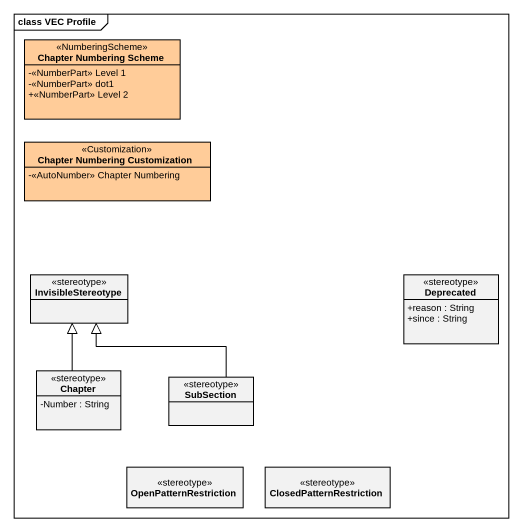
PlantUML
@startuml
mainframe class VEC Profile
hide circle
hide empty members
skinparam classAttributeIconSize 0
class "Chapter Numbering Scheme" as Chapter_Numbering_Scheme <<NumberingScheme>> #FFCC99 {
  -<<NumberPart>> Level 1
  -<<NumberPart>> dot1
  +<<NumberPart>> Level 2
}
class "Chapter Numbering Customization" as Chapter_Numbering <<Customization>> #FFCC99 {
  -<<AutoNumber>> Chapter Numbering
}
class InvisibleStereotype <<stereotype>>
class Deprecated <<stereotype>> {
  +reason : String
  +since : String
}
class Chapter <<stereotype>> {
  -Number : String
}
class SubSection <<stereotype>>
class OpenPatternRestriction <<stereotype>>
class ClosedPatternRestriction <<stereotype>>
Chapter -up-|> InvisibleStereotype
SubSection -up-|> InvisibleStereotype
@enduml
